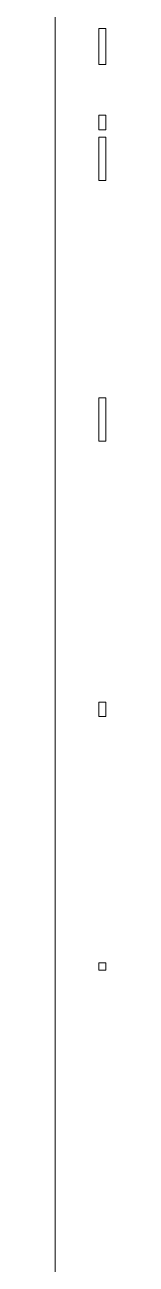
# Model space of a CAD drawing. Header units: millimetres. Extents: x 4 to 412, y 4 to 290.
# Drawn here: x 347.75 to 348.37, y 168.88 to 183.86 of the extents above; entities that cross this region are included whole.
import ezdxf

# ---------------------------------------------------------------- set-up
doc = ezdxf.new("R2010")
doc.units = ezdxf.units.MM
doc.layers.add('TRACE_STRAIGHT', color=5, linetype='Continuous', lineweight=0)
doc.layers.add('TRACE_TEXT_SYMBOL', color=6, linetype='Continuous', lineweight=0)

msp = doc.modelspace()

# ---------------------------------------------------------------- linework, layer by layer
at = {"layer": 'TRACE_STRAIGHT', "color": 5}
msp.add_line((347.755, 252.747), (347.755, 167.881), dxfattribs=at)
at = {"layer": 'TRACE_TEXT_SYMBOL', "color": 6}
for points in [[(348.283, 183.818), (348.371, 183.818), (348.371, 183.381), (348.283, 183.381)], [(348.283, 182.768), (348.371, 182.768), (348.371, 182.592), (348.283, 182.592)], [(348.283, 182.505), (348.371, 182.505), (348.371, 181.979), (348.283, 181.979)], [(348.283, 179.352), (348.371, 179.352), (348.371, 178.827), (348.283, 178.827)], [(348.283, 175.674), (348.371, 175.674), (348.371, 175.499), (348.283, 175.499)], [(348.283, 172.521), (348.371, 172.521), (348.371, 172.434), (348.283, 172.434)]]:
    msp.add_lwpolyline(points, close=True, dxfattribs=at)

doc.saveas('drawing.dxf')
